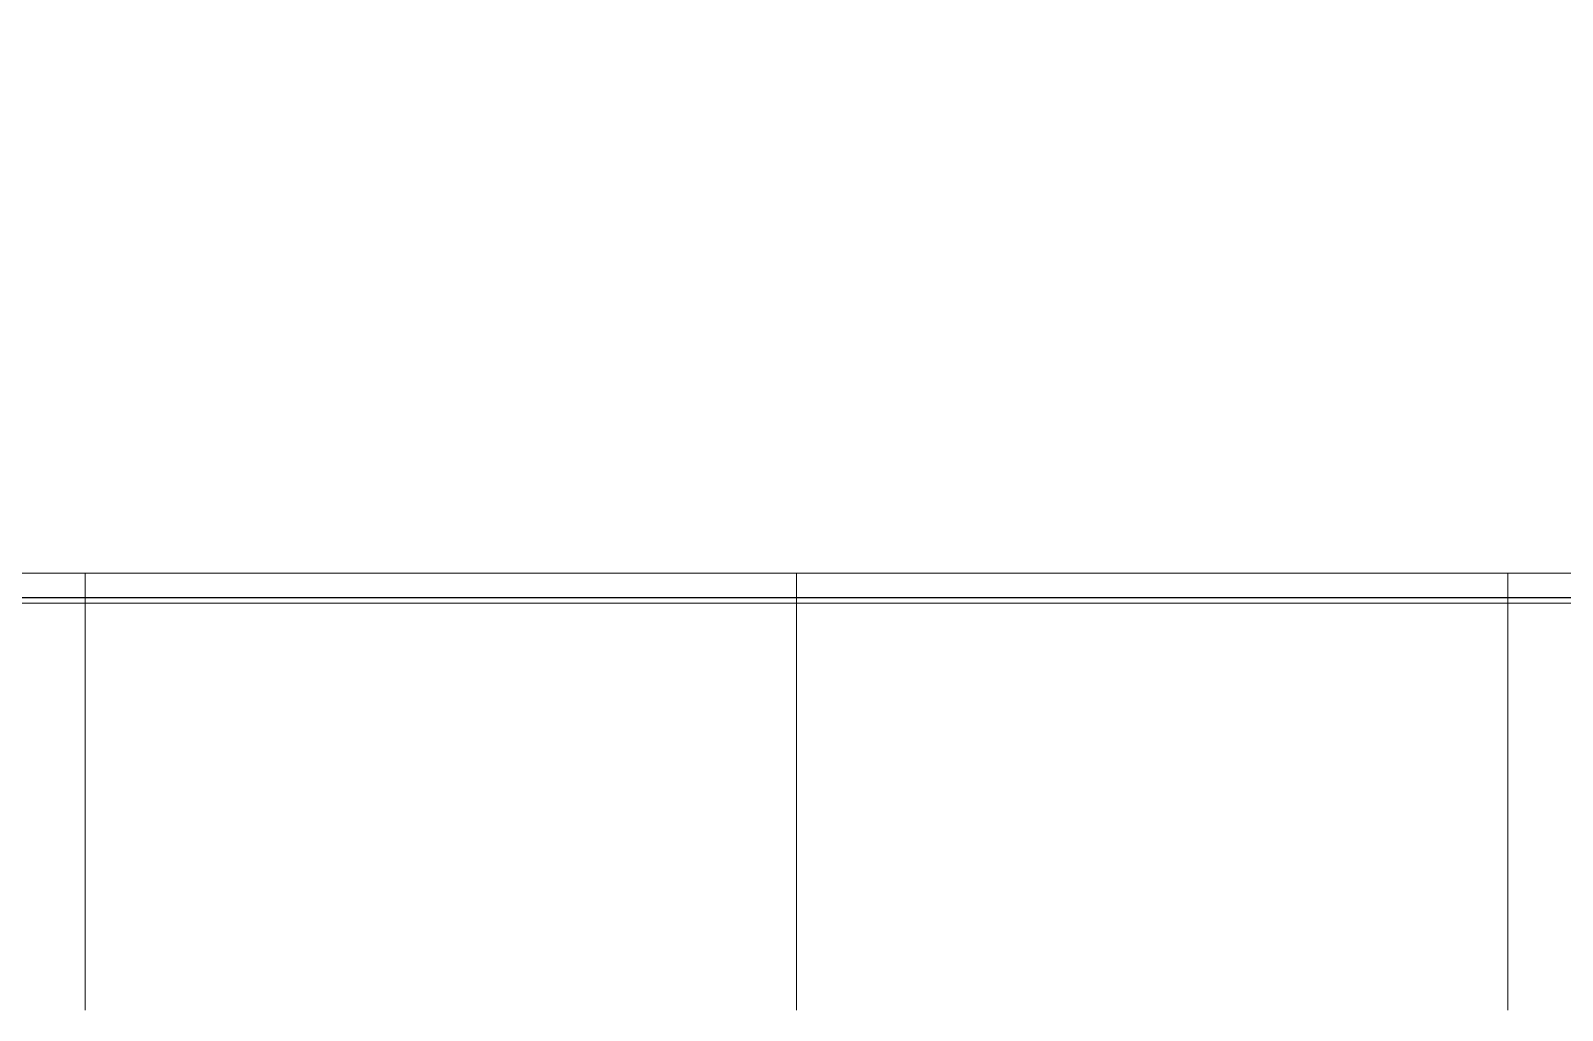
# Model space of a CAD drawing. Header units: millimetres. Extents: x -46169 to 237885, y -84465 to 18123.
# Drawn here: x 167535 to 168719, y -80064 to -79307 of the extents above; entities that cross this region are included whole.
import ezdxf

# ---------------------------------------------------------------- set-up
doc = ezdxf.new("R2010")
doc.units = ezdxf.units.MM
doc.header["$MEASUREMENT"] = 0
doc.linetypes.add('Wipeout_Contour', pattern=[1000, 0, -1000])
doc.layers.add('New_A-25-M_Wall_Ext', color=7, linetype='Continuous')
doc.layers.add('New_A-35-M_FFE_Fixed', color=7, linetype='Continuous')
doc.layers.add('New_A-35-M_FFE_Fixed_Pen_No__1', color=7, linetype='Continuous', lineweight=13)

# ---------------------------------------------------------------- blocks, each defined once
blk = doc.blocks.new('Section Elem_129_3', base_point=(129666.7, -84332.6))
at = {"color": 254, "linetype": 'Wipeout_Contour', "lineweight": 0, "ltscale": 1106588.035641865}
blk.add_wipeout([(164585.2, -80282.6), (165097.1, -80282.6), (165097.1, -79726.4), (169696.7, -79726.4), (169696.7, -78182.6), (164585.2, -78182.6)], dxfattribs=at).dxf.layer = 'New_A-25-M_Wall_Ext'
blk = doc.blocks.new('Section Elem_152_3', base_point=(129666.7, -84332.6))
at = {"color": 254, "linetype": 'Wipeout_Contour', "lineweight": 0, "ltscale": 741326.458278}
blk.add_wipeout([(167027.1, -79726.4), (167027.1, -79745.2), (167577.1, -79745.2), (167577.1, -79726.4)], dxfattribs=at).dxf.layer = 'New_A-35-M_FFE_Fixed'
at = {"layer": 'New_A-35-M_FFE_Fixed_Pen_No__1', "linetype": 'Continuous'}
blk.add_line((167027.1, -79726.4), (167577.1, -79726.4), dxfattribs=at)
at = {"color": 254, "linetype": 'Wipeout_Contour', "lineweight": 0, "ltscale": 927094.888955}
blk.add_wipeout([(167027.1, -80064.4), (167302.1, -80064.4), (167577.1, -80064.4), (167577.1, -79749.5), (167027.1, -79749.5)], dxfattribs=at).dxf.layer = 'New_A-35-M_FFE_Fixed'
at = {"color": 254, "linetype": 'Wipeout_Contour', "lineweight": 0, "ltscale": 741347.578401}
blk.add_wipeout([(167577.1, -79748.5), (167577.1, -79747.6), (167027.1, -79747.6), (167027.1, -79748.5)], dxfattribs=at).dxf.layer = 'New_A-35-M_FFE_Fixed'
at = {"color": 254, "linetype": 'Wipeout_Contour', "lineweight": 0, "ltscale": 741346.13103}
blk.add_wipeout([(167577.1, -79747.6), (167577.1, -79746.8), (167027.1, -79746.8), (167027.1, -79747.6)], dxfattribs=at).dxf.layer = 'New_A-35-M_FFE_Fixed'
at = {"color": 254, "linetype": 'Wipeout_Contour', "lineweight": 0, "ltscale": 741349.163952}
blk.add_wipeout([(167027.1, -79748.5), (167027.1, -79749.5), (167577.1, -79749.5), (167577.1, -79748.5)], dxfattribs=at).dxf.layer = 'New_A-35-M_FFE_Fixed'
at = {"color": 254, "linetype": 'Wipeout_Contour', "lineweight": 0, "ltscale": 741344.877455}
blk.add_wipeout([(167577.1, -79746.8), (167577.1, -79746.2), (167027.1, -79746.2), (167027.1, -79746.8)], dxfattribs=at).dxf.layer = 'New_A-35-M_FFE_Fixed'
at = {"color": 254, "linetype": 'Wipeout_Contour', "lineweight": 0, "ltscale": 741342.71322}
blk.add_wipeout([(167577.1, -79745.3), (167577.1, -79745.2), (167027.1, -79745.2), (167027.1, -79745.3)], dxfattribs=at).dxf.layer = 'New_A-35-M_FFE_Fixed'
at = {"color": 254, "linetype": 'Wipeout_Contour', "lineweight": 0, "ltscale": 741343.135075}
blk.add_wipeout([(167577.1, -79745.7), (167577.1, -79745.3), (167027.1, -79745.3), (167027.1, -79745.7)], dxfattribs=at).dxf.layer = 'New_A-35-M_FFE_Fixed'
at = {"color": 254, "linetype": 'Wipeout_Contour', "lineweight": 0, "ltscale": 741343.865847}
blk.add_wipeout([(167027.1, -79746.2), (167577.1, -79746.2), (167577.1, -79745.7), (167027.1, -79745.7)], dxfattribs=at).dxf.layer = 'New_A-35-M_FFE_Fixed'
at = {"layer": 'New_A-35-M_FFE_Fixed_Pen_No__1', "linetype": 'Continuous'}
for p, q in [((167027.1, -79745.2), (167577.1, -79745.2)), ((167027.1, -79749.5), (167577.1, -79749.5))]:
    blk.add_line(p, q, dxfattribs=at)
blk = doc.blocks.new('Section Elem_153_3', base_point=(129666.7, -84332.6))
at = {"color": 254, "linetype": 'Wipeout_Contour', "lineweight": 0, "ltscale": 743313.039052}
blk.add_wipeout([(168127.1, -79726.4), (167577.1, -79726.4), (167577.1, -79745.2), (168127.1, -79745.2)], dxfattribs=at).dxf.layer = 'New_A-35-M_FFE_Fixed'
at = {"layer": 'New_A-35-M_FFE_Fixed_Pen_No__1', "linetype": 'Continuous'}
blk.add_line((168127.1, -79726.4), (167577.1, -79726.4), dxfattribs=at)
at = {"color": 254, "linetype": 'Wipeout_Contour', "lineweight": 0, "ltscale": 743607.264794}
blk.add_wipeout([(167577.1, -80064.4), (168127.1, -80064.4), (168127.1, -79749.5), (167577.1, -79749.5)], dxfattribs=at).dxf.layer = 'New_A-35-M_FFE_Fixed'
at = {"color": 254, "linetype": 'Wipeout_Contour', "lineweight": 0, "ltscale": 743334.102717}
blk.add_wipeout([(167577.1, -79748.5), (168127.1, -79748.5), (168127.1, -79747.6), (167577.1, -79747.6)], dxfattribs=at).dxf.layer = 'New_A-35-M_FFE_Fixed'
at = {"color": 254, "linetype": 'Wipeout_Contour', "lineweight": 0, "ltscale": 743332.659216}
blk.add_wipeout([(167577.1, -79747.6), (168127.1, -79747.6), (168127.1, -79746.8), (167577.1, -79746.8)], dxfattribs=at).dxf.layer = 'New_A-35-M_FFE_Fixed'
at = {"color": 254, "linetype": 'Wipeout_Contour', "lineweight": 0, "ltscale": 743335.684056}
blk.add_wipeout([(167577.1, -79749.5), (168127.1, -79749.5), (168127.1, -79748.5), (167577.1, -79748.5)], dxfattribs=at).dxf.layer = 'New_A-35-M_FFE_Fixed'
at = {"color": 254, "linetype": 'Wipeout_Contour', "lineweight": 0, "ltscale": 743331.408976}
blk.add_wipeout([(167577.1, -79746.8), (168127.1, -79746.8), (168127.1, -79746.2), (167577.1, -79746.2)], dxfattribs=at).dxf.layer = 'New_A-35-M_FFE_Fixed'
at = {"color": 254, "linetype": 'Wipeout_Contour', "lineweight": 0, "ltscale": 743329.250564}
blk.add_wipeout([(167577.1, -79745.3), (168127.1, -79745.3), (168127.1, -79745.2), (167577.1, -79745.2)], dxfattribs=at).dxf.layer = 'New_A-35-M_FFE_Fixed'
at = {"color": 254, "linetype": 'Wipeout_Contour', "lineweight": 0, "ltscale": 743329.671245}
blk.add_wipeout([(167577.1, -79745.7), (168127.1, -79745.7), (168127.1, -79745.3), (167577.1, -79745.3)], dxfattribs=at).dxf.layer = 'New_A-35-M_FFE_Fixed'
at = {"color": 254, "linetype": 'Wipeout_Contour', "lineweight": 0, "ltscale": 743330.400098}
blk.add_wipeout([(168127.1, -79745.7), (167577.1, -79745.7), (167577.1, -79746.2), (168127.1, -79746.2)], dxfattribs=at).dxf.layer = 'New_A-35-M_FFE_Fixed'
at = {"layer": 'New_A-35-M_FFE_Fixed_Pen_No__1', "linetype": 'Continuous'}
for p, q in [((167577.1, -79726.4), (167577.1, -79745.2)), ((168127.1, -79745.2), (167577.1, -79745.2)), ((167577.1, -79745.3), (167577.1, -79745.2)), ((167577.1, -79745.7), (167577.1, -79745.3)), ((167577.1, -79746.2), (167577.1, -79745.7)), ((167577.1, -79746.8), (167577.1, -79746.2)), ((167577.1, -79747.6), (167577.1, -79746.8)), ((167577.1, -79748.5), (167577.1, -79747.6)), ((167577.1, -79749.5), (167577.1, -79748.5)), ((168127.1, -79749.5), (167577.1, -79749.5)), ((167577.1, -80064.4), (167577.1, -79749.5))]:
    blk.add_line(p, q, dxfattribs=at)
blk = doc.blocks.new('Section Elem_154_3', base_point=(129666.7, -84332.6))
at = {"color": 254, "linetype": 'Wipeout_Contour', "lineweight": 0, "ltscale": 745300.818186}
blk.add_wipeout([(168127.1, -79726.4), (168127.1, -79745.2), (168677.1, -79745.2), (168677.1, -79726.4)], dxfattribs=at).dxf.layer = 'New_A-35-M_FFE_Fixed'
at = {"layer": 'New_A-35-M_FFE_Fixed_Pen_No__1', "linetype": 'Continuous'}
blk.add_line((168127.1, -79726.4), (168677.1, -79726.4), dxfattribs=at)
at = {"color": 254, "linetype": 'Wipeout_Contour', "lineweight": 0, "ltscale": 932060.511609}
blk.add_wipeout([(168127.1, -80064.4), (168402.1, -80064.4), (168677.1, -80064.4), (168677.1, -79749.5), (168127.1, -79749.5)], dxfattribs=at).dxf.layer = 'New_A-35-M_FFE_Fixed'
at = {"color": 254, "linetype": 'Wipeout_Contour', "lineweight": 0, "ltscale": 745321.825686}
blk.add_wipeout([(168677.1, -79748.5), (168677.1, -79747.6), (168127.1, -79747.6), (168127.1, -79748.5)], dxfattribs=at).dxf.layer = 'New_A-35-M_FFE_Fixed'
at = {"color": 254, "linetype": 'Wipeout_Contour', "lineweight": 0, "ltscale": 745320.386033}
blk.add_wipeout([(168677.1, -79747.6), (168677.1, -79746.8), (168127.1, -79746.8), (168127.1, -79747.6)], dxfattribs=at).dxf.layer = 'New_A-35-M_FFE_Fixed'
at = {"color": 254, "linetype": 'Wipeout_Contour', "lineweight": 0, "ltscale": 745323.402782}
blk.add_wipeout([(168127.1, -79748.5), (168127.1, -79749.5), (168677.1, -79749.5), (168677.1, -79748.5)], dxfattribs=at).dxf.layer = 'New_A-35-M_FFE_Fixed'
at = {"color": 254, "linetype": 'Wipeout_Contour', "lineweight": 0, "ltscale": 745319.139143}
blk.add_wipeout([(168677.1, -79746.8), (168677.1, -79746.2), (168127.1, -79746.2), (168127.1, -79746.8)], dxfattribs=at).dxf.layer = 'New_A-35-M_FFE_Fixed'
at = {"color": 254, "linetype": 'Wipeout_Contour', "lineweight": 0, "ltscale": 745316.986447}
blk.add_wipeout([(168677.1, -79745.3), (168677.1, -79745.2), (168127.1, -79745.2), (168127.1, -79745.3)], dxfattribs=at).dxf.layer = 'New_A-35-M_FFE_Fixed'
at = {"color": 254, "linetype": 'Wipeout_Contour', "lineweight": 0, "ltscale": 745317.406053}
blk.add_wipeout([(168677.1, -79745.7), (168677.1, -79745.3), (168127.1, -79745.3), (168127.1, -79745.7)], dxfattribs=at).dxf.layer = 'New_A-35-M_FFE_Fixed'
at = {"color": 254, "linetype": 'Wipeout_Contour', "lineweight": 0, "ltscale": 745318.132928}
blk.add_wipeout([(168127.1, -79746.2), (168677.1, -79746.2), (168677.1, -79745.7), (168127.1, -79745.7)], dxfattribs=at).dxf.layer = 'New_A-35-M_FFE_Fixed'
at = {"layer": 'New_A-35-M_FFE_Fixed_Pen_No__1', "linetype": 'Continuous'}
for p, q in [((168127.1, -79726.4), (168127.1, -79745.2)), ((168127.1, -79745.2), (168677.1, -79745.2)), ((168127.1, -79745.3), (168127.1, -79745.2)), ((168127.1, -79745.7), (168127.1, -79745.3)), ((168127.1, -79746.2), (168127.1, -79745.7)), ((168127.1, -79746.8), (168127.1, -79746.2)), ((168127.1, -79747.6), (168127.1, -79746.8)), ((168127.1, -79748.5), (168127.1, -79747.6)), ((168127.1, -79749.5), (168127.1, -79748.5)), ((168127.1, -79749.5), (168677.1, -79749.5)), ((168127.1, -80064.4), (168127.1, -79749.5))]:
    blk.add_line(p, q, dxfattribs=at)
blk = doc.blocks.new('Section Elem_155_3', base_point=(129666.7, -84332.6))
at = {"color": 254, "linetype": 'Wipeout_Contour', "lineweight": 0, "ltscale": 747289.787079}
blk.add_wipeout([(168677.1, -79726.4), (168677.1, -79745.2), (169227.1, -79745.2), (169227.1, -79726.4)], dxfattribs=at).dxf.layer = 'New_A-35-M_FFE_Fixed'
at = {"layer": 'New_A-35-M_FFE_Fixed_Pen_No__1', "linetype": 'Continuous'}
blk.add_line((169227.1, -79726.4), (168677.1, -79726.4), dxfattribs=at)
at = {"color": 254, "linetype": 'Wipeout_Contour', "lineweight": 0, "ltscale": 2243424.460103576}
blk.add_wipeout([(168677.1, -80173.9), (169227.1, -80173.9), (169227.1, -80089.4), (168952.7, -80089.4), (168952.7, -80064.4), (169227.1, -80064.4), (169227.1, -79749.5), (168677.1, -79749.5), (168677.1, -80064.4), (168952.1, -80064.4), (168952.1, -80089.4), (168677.1, -80089.4)], dxfattribs=at).dxf.layer = 'New_A-35-M_FFE_Fixed'
at = {"color": 254, "linetype": 'Wipeout_Contour', "lineweight": 0, "ltscale": 747310.738667}
blk.add_wipeout([(168677.1, -79748.5), (169227.1, -79748.5), (169227.1, -79747.6), (168677.1, -79747.6)], dxfattribs=at).dxf.layer = 'New_A-35-M_FFE_Fixed'
at = {"color": 254, "linetype": 'Wipeout_Contour', "lineweight": 0, "ltscale": 747309.302845}
blk.add_wipeout([(168677.1, -79747.6), (169227.1, -79747.6), (169227.1, -79746.8), (168677.1, -79746.8)], dxfattribs=at).dxf.layer = 'New_A-35-M_FFE_Fixed'
at = {"color": 254, "linetype": 'Wipeout_Contour', "lineweight": 0, "ltscale": 747312.311565}
blk.add_wipeout([(169227.1, -79748.5), (168677.1, -79748.5), (168677.1, -79749.5), (169227.1, -79749.5)], dxfattribs=at).dxf.layer = 'New_A-35-M_FFE_Fixed'
at = {"color": 254, "linetype": 'Wipeout_Contour', "lineweight": 0, "ltscale": 747308.059273}
blk.add_wipeout([(168677.1, -79746.8), (169227.1, -79746.8), (169227.1, -79746.2), (168677.1, -79746.2)], dxfattribs=at).dxf.layer = 'New_A-35-M_FFE_Fixed'
at = {"color": 254, "linetype": 'Wipeout_Contour', "lineweight": 0, "ltscale": 747305.912307}
blk.add_wipeout([(168677.1, -79745.3), (169227.1, -79745.3), (169227.1, -79745.2), (168677.1, -79745.2)], dxfattribs=at).dxf.layer = 'New_A-35-M_FFE_Fixed'
at = {"color": 254, "linetype": 'Wipeout_Contour', "lineweight": 0, "ltscale": 747306.330796}
blk.add_wipeout([(168677.1, -79745.7), (169227.1, -79745.7), (169227.1, -79745.3), (168677.1, -79745.3)], dxfattribs=at).dxf.layer = 'New_A-35-M_FFE_Fixed'
at = {"color": 254, "linetype": 'Wipeout_Contour', "lineweight": 0, "ltscale": 747307.055737}
blk.add_wipeout([(169227.1, -79746.2), (169227.1, -79745.7), (168677.1, -79745.7), (168677.1, -79746.2)], dxfattribs=at).dxf.layer = 'New_A-35-M_FFE_Fixed'
at = {"layer": 'New_A-35-M_FFE_Fixed_Pen_No__1', "linetype": 'Continuous'}
for p, q in [((168677.1, -79726.4), (168677.1, -79745.2)), ((169227.1, -79745.2), (168677.1, -79745.2)), ((168677.1, -79745.3), (168677.1, -79745.2)), ((168677.1, -79745.7), (168677.1, -79745.3)), ((168677.1, -79746.2), (168677.1, -79745.7)), ((168677.1, -79746.8), (168677.1, -79746.2)), ((168677.1, -79747.6), (168677.1, -79746.8)), ((168677.1, -79748.5), (168677.1, -79747.6)), ((168677.1, -79749.5), (168677.1, -79748.5)), ((169227.1, -79749.5), (168677.1, -79749.5)), ((168677.1, -80064.4), (168677.1, -79749.5))]:
    blk.add_line(p, q, dxfattribs=at)

msp = doc.modelspace()

# ---------------------------------------------------------------- block references
at = {"layer": 'New_A-25-M_Wall_Ext'}
msp.add_blockref('Section Elem_129_3', (129666.7, -84332.6), dxfattribs=at)

# ---------------------------------------------------------------- next in the draw order: block references
at = {"layer": 'New_A-35-M_FFE_Fixed'}
msp.add_blockref('Section Elem_152_3', (129666.7, -84332.6), dxfattribs=at)

# ---------------------------------------------------------------- next in the draw order: block references
msp.add_blockref('Section Elem_153_3', (129666.7, -84332.6), dxfattribs=at)

# ---------------------------------------------------------------- next in the draw order: block references
msp.add_blockref('Section Elem_154_3', (129666.7, -84332.6), dxfattribs=at)

# ---------------------------------------------------------------- next in the draw order: block references
msp.add_blockref('Section Elem_155_3', (129666.7, -84332.6), dxfattribs=at)

doc.saveas('drawing.dxf')
